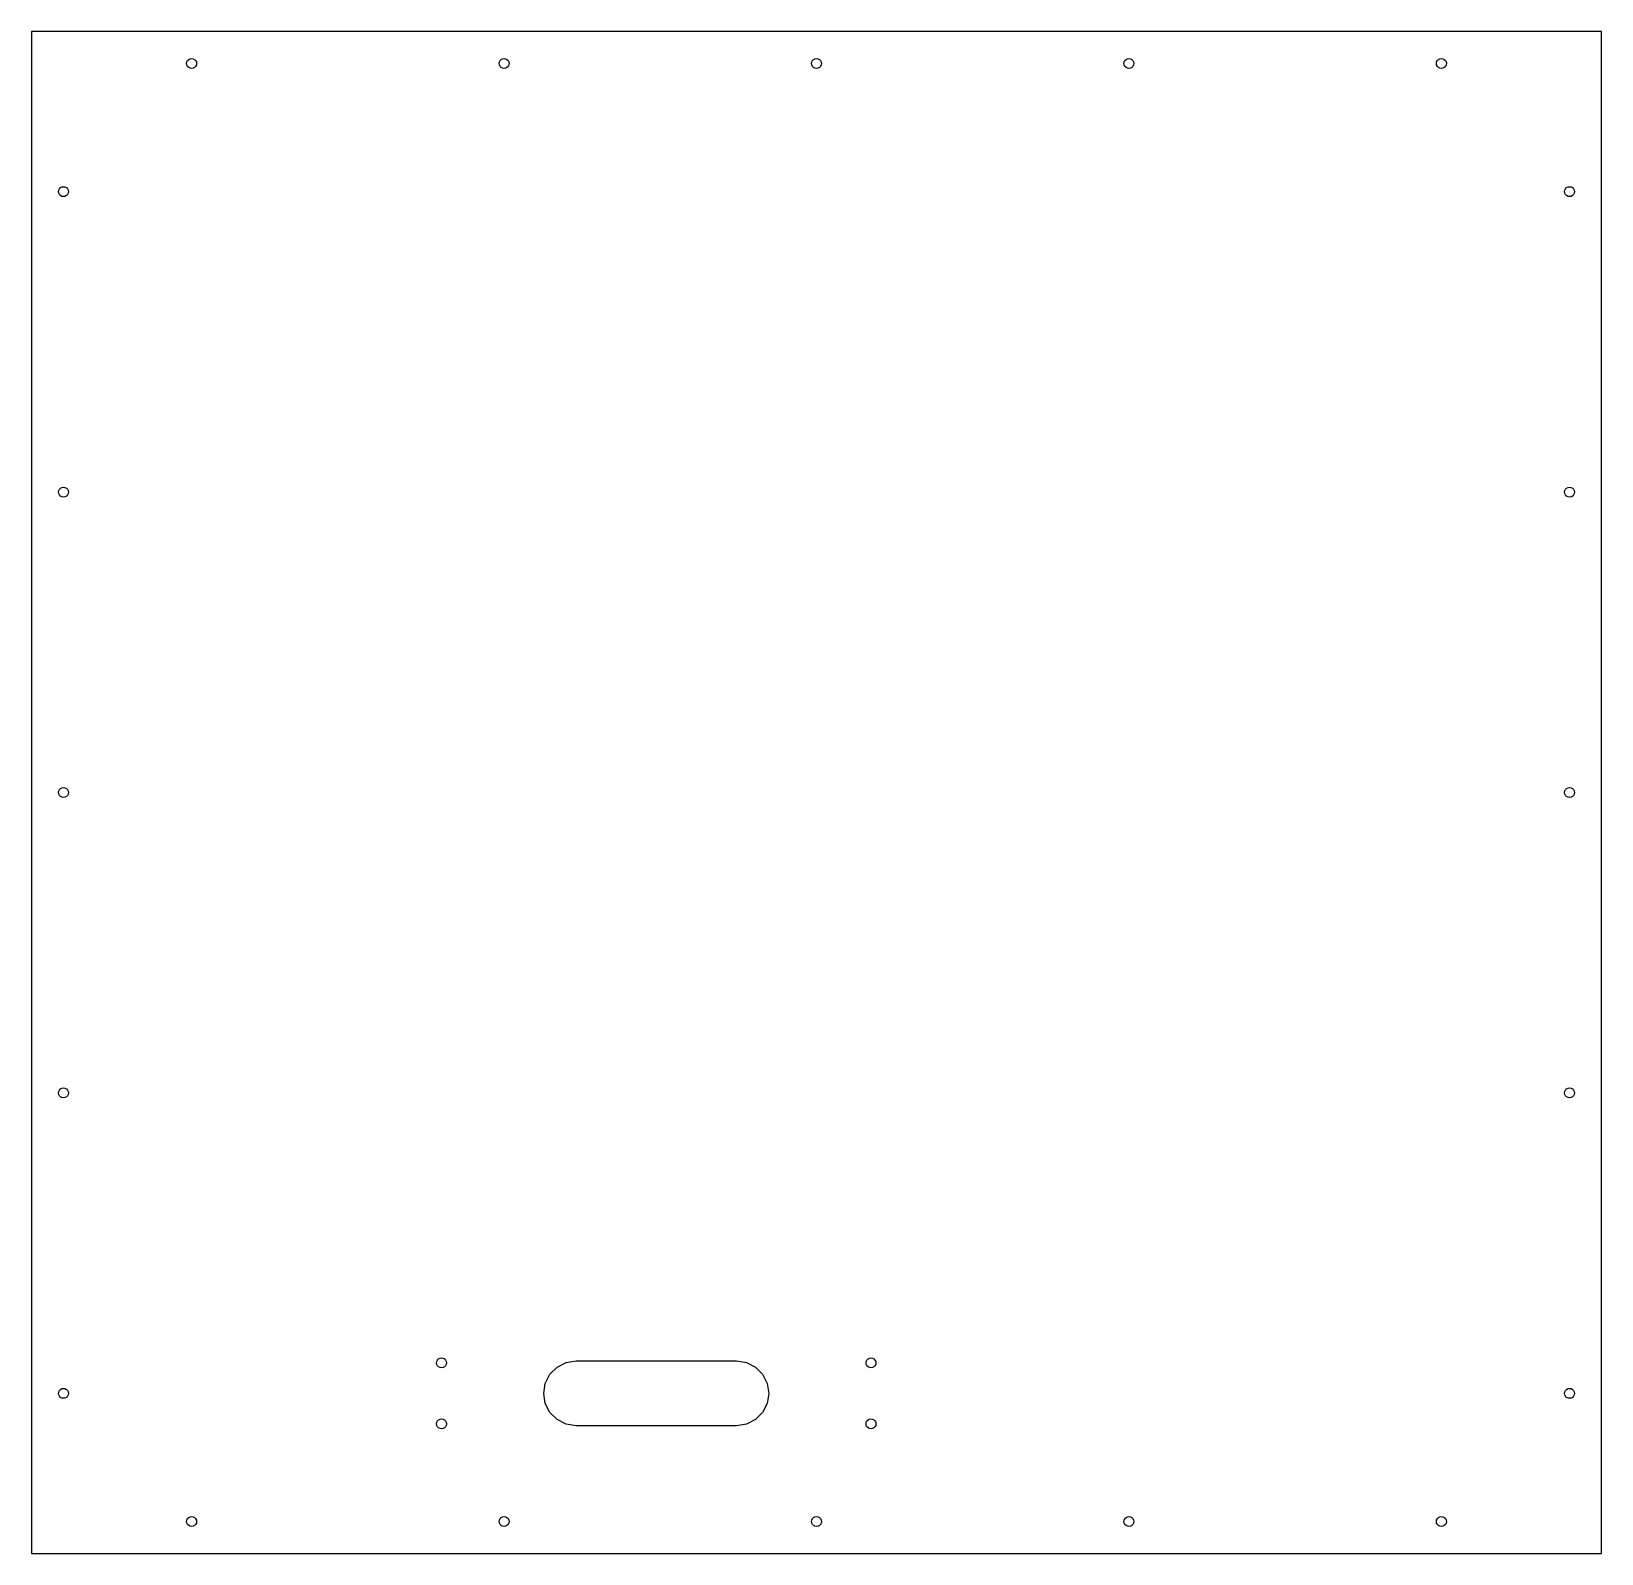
# Model space of a CAD drawing. Header units: metres. Extents: x 0 to 490, y 0 to 475.
import ezdxf

# ---------------------------------------------------------------- set-up
doc = ezdxf.new("R2010")
doc.units = ezdxf.units.M

msp = doc.modelspace()

# ---------------------------------------------------------------- linework, layer by layer
for p, q in [((490, 475), (0, 475)), ((0, 475), (0, 0)), ((490, 0), (490, 475)), ((48.5258, 465.479), (48.746, 465.911)), ((48.746, 465.911), (49.0889, 466.254)), ((49.0889, 466.254), (49.521, 466.474)), ((49.521, 466.474), (50, 466.55)), ((50, 466.55), (50.479, 466.474)), ((50.479, 466.474), (50.9111, 466.254)), ((50.9111, 466.254), (51.254, 465.911)), ((51.254, 465.911), (51.4741, 465.479)), ((146.026, 465.479), (146.246, 465.911)), ((146.246, 465.911), (146.589, 466.254)), ((146.589, 466.254), (147.021, 466.474)), ((147.021, 466.474), (147.5, 466.55)), ((147.5, 466.55), (147.979, 466.474)), ((147.979, 466.474), (148.411, 466.254)), ((148.411, 466.254), (148.754, 465.911)), ((148.754, 465.911), (148.974, 465.479)), ((243.526, 465.479), (243.746, 465.911)), ((243.746, 465.911), (244.089, 466.254)), ((244.089, 466.254), (244.521, 466.474)), ((244.521, 466.474), (245, 466.55)), ((245, 466.55), (245.479, 466.474)), ((245.479, 466.474), (245.911, 466.254)), ((245.911, 466.254), (246.254, 465.911)), ((246.254, 465.911), (246.474, 465.479)), ((341.026, 465.479), (341.246, 465.911)), ((341.246, 465.911), (341.589, 466.254)), ((341.589, 466.254), (342.021, 466.474)), ((342.021, 466.474), (342.5, 466.55)), ((342.5, 466.55), (342.979, 466.474)), ((342.979, 466.474), (343.411, 466.254)), ((343.411, 466.254), (343.754, 465.911)), ((343.754, 465.911), (343.974, 465.479)), ((438.526, 465.479), (438.746, 465.911)), ((438.746, 465.911), (439.089, 466.254)), ((439.089, 466.254), (439.521, 466.474)), ((439.521, 466.474), (440, 466.55)), ((440, 466.55), (440.479, 466.474)), ((440.479, 466.474), (440.911, 466.254)), ((440.911, 466.254), (441.254, 465.911)), ((441.254, 465.911), (441.474, 465.479)), ((48.45, 465), (48.5258, 465.479)), ((48.5258, 464.521), (48.45, 465)), ((48.746, 464.089), (48.5258, 464.521)), ((49.0889, 463.746), (48.746, 464.089)), ((49.521, 463.526), (49.0889, 463.746)), ((50, 463.45), (49.521, 463.526)), ((50.479, 463.526), (50, 463.45)), ((50.9111, 463.746), (50.479, 463.526)), ((51.254, 464.089), (50.9111, 463.746)), ((51.4741, 464.521), (51.254, 464.089)), ((51.4741, 465.479), (51.55, 465)), ((51.55, 465), (51.4741, 464.521)), ((145.95, 465), (146.026, 465.479)), ((146.026, 464.521), (145.95, 465)), ((146.246, 464.089), (146.026, 464.521)), ((146.589, 463.746), (146.246, 464.089)), ((147.021, 463.526), (146.589, 463.746)), ((147.5, 463.45), (147.021, 463.526)), ((147.979, 463.526), (147.5, 463.45)), ((148.411, 463.746), (147.979, 463.526)), ((148.754, 464.089), (148.411, 463.746)), ((148.974, 464.521), (148.754, 464.089)), ((148.974, 465.479), (149.05, 465)), ((149.05, 465), (148.974, 464.521)), ((243.45, 465), (243.526, 465.479)), ((243.526, 464.521), (243.45, 465)), ((243.746, 464.089), (243.526, 464.521)), ((244.089, 463.746), (243.746, 464.089)), ((244.521, 463.526), (244.089, 463.746)), ((245, 463.45), (244.521, 463.526)), ((245.479, 463.526), (245, 463.45)), ((245.911, 463.746), (245.479, 463.526)), ((246.254, 464.089), (245.911, 463.746)), ((246.474, 464.521), (246.254, 464.089)), ((246.474, 465.479), (246.55, 465)), ((246.55, 465), (246.474, 464.521)), ((340.95, 465), (341.026, 465.479)), ((341.026, 464.521), (340.95, 465)), ((341.246, 464.089), (341.026, 464.521)), ((341.589, 463.746), (341.246, 464.089)), ((342.021, 463.526), (341.589, 463.746)), ((342.5, 463.45), (342.021, 463.526)), ((342.979, 463.526), (342.5, 463.45)), ((343.411, 463.746), (342.979, 463.526)), ((343.754, 464.089), (343.411, 463.746)), ((343.974, 464.521), (343.754, 464.089)), ((343.974, 465.479), (344.05, 465)), ((344.05, 465), (343.974, 464.521)), ((438.45, 465), (438.526, 465.479)), ((438.526, 464.521), (438.45, 465)), ((438.746, 464.089), (438.526, 464.521)), ((439.089, 463.746), (438.746, 464.089)), ((439.521, 463.526), (439.089, 463.746)), ((440, 463.45), (439.521, 463.526)), ((440.479, 463.526), (440, 463.45)), ((440.911, 463.746), (440.479, 463.526)), ((441.254, 464.089), (440.911, 463.746)), ((441.474, 464.521), (441.254, 464.089)), ((441.474, 465.479), (441.55, 465)), ((441.55, 465), (441.474, 464.521)), ((9.08893, 426.254), (9.52101, 426.474)), ((9.52101, 426.474), (10, 426.55)), ((10, 426.55), (10.479, 426.474)), ((10.479, 426.474), (10.9111, 426.254)), ((479.089, 426.254), (479.521, 426.474)), ((479.521, 426.474), (480, 426.55)), ((480, 426.55), (480.479, 426.474)), ((480.479, 426.474), (480.911, 426.254)), ((8.45, 425), (8.52585, 425.479)), ((8.52585, 424.521), (8.45, 425)), ((8.52585, 425.479), (8.74602, 425.911)), ((8.74602, 424.089), (8.52585, 424.521)), ((8.74602, 425.911), (9.08893, 426.254)), ((9.08893, 423.746), (8.74602, 424.089)), ((9.52101, 423.526), (9.08893, 423.746)), ((10, 423.45), (9.52101, 423.526)), ((10.479, 423.526), (10, 423.45)), ((10.9111, 423.746), (10.479, 423.526)), ((10.9111, 426.254), (11.254, 425.911)), ((11.254, 424.089), (10.9111, 423.746)), ((11.254, 425.911), (11.4741, 425.479)), ((11.4741, 424.521), (11.254, 424.089)), ((11.4741, 425.479), (11.55, 425)), ((11.55, 425), (11.4741, 424.521)), ((478.45, 425), (478.526, 425.479)), ((478.526, 424.521), (478.45, 425)), ((478.526, 425.479), (478.746, 425.911)), ((478.746, 424.089), (478.526, 424.521)), ((478.746, 425.911), (479.089, 426.254)), ((479.089, 423.746), (478.746, 424.089)), ((479.521, 423.526), (479.089, 423.746)), ((480, 423.45), (479.521, 423.526)), ((480.479, 423.526), (480, 423.45)), ((480.911, 423.746), (480.479, 423.526)), ((480.911, 426.254), (481.254, 425.911)), ((481.254, 424.089), (480.911, 423.746)), ((481.254, 425.911), (481.474, 425.479)), ((481.474, 424.521), (481.254, 424.089)), ((481.474, 425.479), (481.55, 425)), ((481.55, 425), (481.474, 424.521)), ((8.45, 331.25), (8.52585, 331.729)), ((8.52585, 330.771), (8.45, 331.25)), ((8.52585, 331.729), (8.74602, 332.161)), ((8.74602, 330.339), (8.52585, 330.771)), ((8.74602, 332.161), (9.08893, 332.504)), ((9.08893, 329.996), (8.74602, 330.339)), ((9.08893, 332.504), (9.52101, 332.724)), ((9.52101, 329.776), (9.08893, 329.996)), ((9.52101, 332.724), (10, 332.8)), ((10, 329.7), (9.52101, 329.776)), ((10, 332.8), (10.479, 332.724)), ((10.479, 329.776), (10, 329.7)), ((10.479, 332.724), (10.9111, 332.504)), ((10.9111, 329.996), (10.479, 329.776)), ((10.9111, 332.504), (11.254, 332.161)), ((11.254, 330.339), (10.9111, 329.996)), ((11.254, 332.161), (11.4741, 331.729)), ((11.4741, 330.771), (11.254, 330.339)), ((11.4741, 331.729), (11.55, 331.25)), ((11.55, 331.25), (11.4741, 330.771)), ((478.45, 331.25), (478.526, 331.729)), ((478.526, 330.771), (478.45, 331.25)), ((478.526, 331.729), (478.746, 332.161)), ((478.746, 330.339), (478.526, 330.771)), ((478.746, 332.161), (479.089, 332.504)), ((479.089, 329.996), (478.746, 330.339)), ((479.089, 332.504), (479.521, 332.724)), ((479.521, 329.776), (479.089, 329.996)), ((479.521, 332.724), (480, 332.8)), ((480, 329.7), (479.521, 329.776)), ((480, 332.8), (480.479, 332.724)), ((480.479, 329.776), (480, 329.7)), ((480.479, 332.724), (480.911, 332.504)), ((480.911, 329.996), (480.479, 329.776)), ((480.911, 332.504), (481.254, 332.161)), ((481.254, 330.339), (480.911, 329.996)), ((481.254, 332.161), (481.474, 331.729)), ((481.474, 330.771), (481.254, 330.339)), ((481.474, 331.729), (481.55, 331.25)), ((481.55, 331.25), (481.474, 330.771)), ((8.45, 237.5), (8.52585, 237.979)), ((8.52585, 237.021), (8.45, 237.5)), ((8.52585, 237.979), (8.74602, 238.411)), ((8.74602, 236.589), (8.52585, 237.021)), ((8.74602, 238.411), (9.08893, 238.754)), ((9.08893, 236.246), (8.74602, 236.589)), ((9.08893, 238.754), (9.52101, 238.974)), ((9.52101, 236.026), (9.08893, 236.246)), ((9.52101, 238.974), (10, 239.05)), ((10, 235.95), (9.52101, 236.026)), ((10, 239.05), (10.479, 238.974)), ((10.479, 236.026), (10, 235.95)), ((10.479, 238.974), (10.9111, 238.754)), ((10.9111, 236.246), (10.479, 236.026)), ((10.9111, 238.754), (11.254, 238.411)), ((11.254, 236.589), (10.9111, 236.246)), ((11.254, 238.411), (11.4741, 237.979)), ((11.4741, 237.021), (11.254, 236.589)), ((11.4741, 237.979), (11.55, 237.5)), ((11.55, 237.5), (11.4741, 237.021)), ((478.45, 237.5), (478.526, 237.979)), ((478.526, 237.021), (478.45, 237.5)), ((478.526, 237.979), (478.746, 238.411)), ((478.746, 236.589), (478.526, 237.021)), ((478.746, 238.411), (479.089, 238.754)), ((479.089, 236.246), (478.746, 236.589)), ((479.089, 238.754), (479.521, 238.974)), ((479.521, 236.026), (479.089, 236.246)), ((479.521, 238.974), (480, 239.05)), ((480, 235.95), (479.521, 236.026)), ((480, 239.05), (480.479, 238.974)), ((480.479, 236.026), (480, 235.95)), ((480.479, 238.974), (480.911, 238.754)), ((480.911, 236.246), (480.479, 236.026)), ((480.911, 238.754), (481.254, 238.411)), ((481.254, 236.589), (480.911, 236.246)), ((481.254, 238.411), (481.474, 237.979)), ((481.474, 237.021), (481.254, 236.589)), ((481.474, 237.979), (481.55, 237.5)), ((481.55, 237.5), (481.474, 237.021)), ((8.45, 143.75), (8.52585, 144.229)), ((8.52585, 143.271), (8.45, 143.75)), ((8.52585, 144.229), (8.74602, 144.661)), ((8.74602, 142.839), (8.52585, 143.271)), ((8.74602, 144.661), (9.08893, 145.004)), ((9.08893, 142.496), (8.74602, 142.839)), ((9.08893, 145.004), (9.52101, 145.224)), ((9.52101, 142.276), (9.08893, 142.496)), ((9.52101, 145.224), (10, 145.3)), ((10, 142.2), (9.52101, 142.276)), ((10, 145.3), (10.479, 145.224)), ((10.479, 142.276), (10, 142.2)), ((10.479, 145.224), (10.9111, 145.004)), ((10.9111, 142.496), (10.479, 142.276)), ((10.9111, 145.004), (11.254, 144.661)), ((11.254, 142.839), (10.9111, 142.496)), ((11.254, 144.661), (11.4741, 144.229)), ((11.4741, 143.271), (11.254, 142.839)), ((11.4741, 144.229), (11.55, 143.75)), ((11.55, 143.75), (11.4741, 143.271)), ((478.45, 143.75), (478.526, 144.229)), ((478.526, 143.271), (478.45, 143.75)), ((478.526, 144.229), (478.746, 144.661)), ((478.746, 142.839), (478.526, 143.271)), ((478.746, 144.661), (479.089, 145.004)), ((479.089, 142.496), (478.746, 142.839)), ((479.089, 145.004), (479.521, 145.224)), ((479.521, 142.276), (479.089, 142.496)), ((479.521, 145.224), (480, 145.3)), ((480, 142.2), (479.521, 142.276)), ((480, 145.3), (480.479, 145.224)), ((480.479, 142.276), (480, 142.2)), ((480.479, 145.224), (480.911, 145.004)), ((480.911, 142.496), (480.479, 142.276)), ((480.911, 145.004), (481.254, 144.661)), ((481.254, 142.839), (480.911, 142.496)), ((481.254, 144.661), (481.474, 144.229)), ((481.474, 143.271), (481.254, 142.839)), ((481.474, 144.229), (481.55, 143.75)), ((481.55, 143.75), (481.474, 143.271)), ((126.45, 59.5), (126.526, 59.979)), ((126.526, 59.021), (126.45, 59.5)), ((126.526, 59.979), (126.746, 60.4111)), ((126.746, 58.5889), (126.526, 59.021)), ((126.746, 60.4111), (127.089, 60.754)), ((127.089, 60.754), (127.521, 60.9741)), ((127.521, 60.9741), (128, 61.05)), ((128, 61.05), (128.479, 60.9741)), ((128.479, 60.9741), (128.911, 60.754)), ((128.911, 60.754), (129.254, 60.4111)), ((129.254, 60.4111), (129.474, 59.979)), ((129.474, 59.021), (129.254, 58.5889)), ((129.474, 59.979), (129.55, 59.5)), ((129.55, 59.5), (129.474, 59.021)), ((164.049, 58.1913), (166.871, 59.6294)), ((166.871, 59.6294), (170, 60.125)), ((170, 60.125), (220, 60.125)), ((220, 60.125), (223.129, 59.6294)), ((223.129, 59.6294), (225.951, 58.1913)), ((260.45, 59.5), (260.526, 59.979)), ((260.526, 59.021), (260.45, 59.5)), ((260.526, 59.979), (260.746, 60.4111)), ((260.746, 58.5889), (260.526, 59.021)), ((260.746, 60.4111), (261.089, 60.754)), ((261.089, 60.754), (261.521, 60.9741)), ((261.521, 60.9741), (262, 61.05)), ((262, 61.05), (262.479, 60.9741)), ((262.479, 60.9741), (262.911, 60.754)), ((262.911, 60.754), (263.254, 60.4111)), ((263.254, 60.4111), (263.474, 59.979)), ((263.474, 59.021), (263.254, 58.5889)), ((263.474, 59.979), (263.55, 59.5)), ((263.55, 59.5), (263.474, 59.021)), ((127.089, 58.246), (126.746, 58.5889)), ((127.521, 58.0258), (127.089, 58.246)), ((128, 57.95), (127.521, 58.0258)), ((128.479, 58.0258), (128, 57.95)), ((128.911, 58.246), (128.479, 58.0258)), ((129.254, 58.5889), (128.911, 58.246)), ((160.371, 53.1288), (161.809, 55.9513)), ((161.809, 55.9513), (164.049, 58.1913)), ((225.951, 58.1913), (228.191, 55.9513)), ((228.191, 55.9513), (229.629, 53.1288)), ((261.089, 58.246), (260.746, 58.5889)), ((261.521, 58.0258), (261.089, 58.246)), ((262, 57.95), (261.521, 58.0258)), ((262.479, 58.0258), (262, 57.95)), ((262.911, 58.246), (262.479, 58.0258)), ((263.254, 58.5889), (262.911, 58.246)), ((8.45, 50), (8.52585, 50.479)), ((8.52585, 49.521), (8.45, 50)), ((8.52585, 50.479), (8.74602, 50.9111)), ((8.74602, 49.0889), (8.52585, 49.521)), ((8.74602, 50.9111), (9.08893, 51.254)), ((9.08893, 48.746), (8.74602, 49.0889)), ((9.08893, 51.254), (9.52101, 51.4741)), ((9.52101, 51.4741), (10, 51.55)), ((10, 51.55), (10.479, 51.4741)), ((10.479, 51.4741), (10.9111, 51.254)), ((10.9111, 51.254), (11.254, 50.9111)), ((11.254, 49.0889), (10.9111, 48.746)), ((11.254, 50.9111), (11.4741, 50.479)), ((11.4741, 49.521), (11.254, 49.0889)), ((11.4741, 50.479), (11.55, 50)), ((11.55, 50), (11.4741, 49.521)), ((159.875, 50), (160.371, 53.1288)), ((160.371, 46.8712), (159.875, 50)), ((229.629, 53.1288), (230.125, 50)), ((230.125, 50), (229.629, 46.8712)), ((478.45, 50), (478.526, 50.479)), ((478.526, 49.521), (478.45, 50)), ((478.526, 50.479), (478.746, 50.9111)), ((478.746, 49.0889), (478.526, 49.521)), ((478.746, 50.9111), (479.089, 51.254)), ((479.089, 48.746), (478.746, 49.0889)), ((479.089, 51.254), (479.521, 51.4741)), ((479.521, 51.4741), (480, 51.55)), ((480, 51.55), (480.479, 51.4741)), ((480.479, 51.4741), (480.911, 51.254)), ((480.911, 51.254), (481.254, 50.9111)), ((481.254, 49.0889), (480.911, 48.746)), ((481.254, 50.9111), (481.474, 50.479)), ((481.474, 49.521), (481.254, 49.0889)), ((481.474, 50.479), (481.55, 50)), ((481.55, 50), (481.474, 49.521)), ((9.52101, 48.5258), (9.08893, 48.746)), ((10, 48.45), (9.52101, 48.5258)), ((10.479, 48.5258), (10, 48.45)), ((10.9111, 48.746), (10.479, 48.5258)), ((161.809, 44.0487), (160.371, 46.8712)), ((229.629, 46.8712), (228.191, 44.0487)), ((479.521, 48.5258), (479.089, 48.746)), ((480, 48.45), (479.521, 48.5258)), ((480.479, 48.5258), (480, 48.45)), ((480.911, 48.746), (480.479, 48.5258)), ((126.45, 40.5), (126.526, 40.979)), ((126.526, 40.021), (126.45, 40.5)), ((126.526, 40.979), (126.746, 41.4111)), ((126.746, 39.5889), (126.526, 40.021)), ((126.746, 41.4111), (127.089, 41.754)), ((127.089, 39.246), (126.746, 39.5889)), ((127.089, 41.754), (127.521, 41.9742)), ((127.521, 39.0259), (127.089, 39.246)), ((127.521, 41.9742), (128, 42.05)), ((128, 42.05), (128.479, 41.9742)), ((128.479, 41.9742), (128.911, 41.754)), ((128.911, 39.246), (128.479, 39.0259)), ((128.911, 41.754), (129.254, 41.4111)), ((129.254, 39.5889), (128.911, 39.246)), ((129.254, 41.4111), (129.474, 40.979)), ((129.474, 40.021), (129.254, 39.5889)), ((129.474, 40.979), (129.55, 40.5)), ((129.55, 40.5), (129.474, 40.021)), ((164.049, 41.8087), (161.809, 44.0487)), ((166.871, 40.3705), (164.049, 41.8087)), ((170, 39.875), (166.871, 40.3705)), ((220, 39.875), (170, 39.875)), ((223.129, 40.3705), (220, 39.875)), ((225.951, 41.8087), (223.129, 40.3705)), ((228.191, 44.0487), (225.951, 41.8087)), ((260.45, 40.5), (260.526, 40.979)), ((260.526, 40.021), (260.45, 40.5)), ((260.526, 40.979), (260.746, 41.4111)), ((260.746, 39.5889), (260.526, 40.021)), ((260.746, 41.4111), (261.089, 41.754)), ((261.089, 39.246), (260.746, 39.5889)), ((261.089, 41.754), (261.521, 41.9742)), ((261.521, 39.0259), (261.089, 39.246)), ((261.521, 41.9742), (262, 42.05)), ((262, 42.05), (262.479, 41.9742)), ((262.479, 41.9742), (262.911, 41.754)), ((262.911, 39.246), (262.479, 39.0259)), ((262.911, 41.754), (263.254, 41.4111)), ((263.254, 39.5889), (262.911, 39.246)), ((263.254, 41.4111), (263.474, 40.979)), ((263.474, 40.021), (263.254, 39.5889)), ((263.474, 40.979), (263.55, 40.5)), ((263.55, 40.5), (263.474, 40.021)), ((128, 38.95), (127.521, 39.0259)), ((128.479, 39.0259), (128, 38.95)), ((262, 38.95), (261.521, 39.0259)), ((262.479, 39.0259), (262, 38.95)), ((48.45, 10), (48.5258, 10.479)), ((48.5258, 9.52101), (48.45, 10)), ((48.5258, 10.479), (48.746, 10.9111)), ((48.746, 10.9111), (49.0889, 11.254)), ((49.0889, 11.254), (49.521, 11.4741)), ((49.521, 11.4741), (50, 11.55)), ((50, 11.55), (50.479, 11.4741)), ((50.479, 11.4741), (50.9111, 11.254)), ((50.9111, 11.254), (51.254, 10.9111)), ((51.254, 10.9111), (51.4741, 10.479)), ((51.4741, 10.479), (51.55, 10)), ((51.55, 10), (51.4741, 9.52101)), ((145.95, 10), (146.026, 10.479)), ((146.026, 9.52101), (145.95, 10)), ((146.026, 10.479), (146.246, 10.9111)), ((146.246, 10.9111), (146.589, 11.254)), ((146.589, 11.254), (147.021, 11.4741)), ((147.021, 11.4741), (147.5, 11.55)), ((147.5, 11.55), (147.979, 11.4741)), ((147.979, 11.4741), (148.411, 11.254)), ((148.411, 11.254), (148.754, 10.9111)), ((148.754, 10.9111), (148.974, 10.479)), ((148.974, 10.479), (149.05, 10)), ((149.05, 10), (148.974, 9.52101)), ((243.45, 10), (243.526, 10.479)), ((243.526, 9.52101), (243.45, 10)), ((243.526, 10.479), (243.746, 10.9111)), ((243.746, 10.9111), (244.089, 11.254)), ((244.089, 11.254), (244.521, 11.4741)), ((244.521, 11.4741), (245, 11.55)), ((245, 11.55), (245.479, 11.4741)), ((245.479, 11.4741), (245.911, 11.254)), ((245.911, 11.254), (246.254, 10.9111)), ((246.254, 10.9111), (246.474, 10.479)), ((246.474, 10.479), (246.55, 10)), ((246.55, 10), (246.474, 9.52101)), ((340.95, 10), (341.026, 10.479)), ((341.026, 9.52101), (340.95, 10)), ((341.026, 10.479), (341.246, 10.9111)), ((341.246, 10.9111), (341.589, 11.254)), ((341.589, 11.254), (342.021, 11.4741)), ((342.021, 11.4741), (342.5, 11.55)), ((342.5, 11.55), (342.979, 11.4741)), ((342.979, 11.4741), (343.411, 11.254)), ((343.411, 11.254), (343.754, 10.9111)), ((343.754, 10.9111), (343.974, 10.479)), ((343.974, 10.479), (344.05, 10)), ((344.05, 10), (343.974, 9.52101)), ((438.45, 10), (438.526, 10.479)), ((438.526, 9.52101), (438.45, 10)), ((438.526, 10.479), (438.746, 10.9111)), ((438.746, 10.9111), (439.089, 11.254)), ((439.089, 11.254), (439.521, 11.4741)), ((439.521, 11.4741), (440, 11.55)), ((440, 11.55), (440.479, 11.4741)), ((440.479, 11.4741), (440.911, 11.254)), ((440.911, 11.254), (441.254, 10.9111)), ((441.254, 10.9111), (441.474, 10.479)), ((441.474, 10.479), (441.55, 10)), ((441.55, 10), (441.474, 9.52101)), ((48.746, 9.08893), (48.5258, 9.52101)), ((49.0889, 8.74602), (48.746, 9.08893)), ((49.521, 8.52585), (49.0889, 8.74602)), ((50, 8.45), (49.521, 8.52585)), ((50.479, 8.52585), (50, 8.45)), ((50.9111, 8.74602), (50.479, 8.52585)), ((51.254, 9.08893), (50.9111, 8.74602)), ((51.4741, 9.52101), (51.254, 9.08893)), ((146.246, 9.08893), (146.026, 9.52101)), ((146.589, 8.74602), (146.246, 9.08893)), ((147.021, 8.52585), (146.589, 8.74602)), ((147.5, 8.45), (147.021, 8.52585)), ((147.979, 8.52585), (147.5, 8.45)), ((148.411, 8.74602), (147.979, 8.52585)), ((148.754, 9.08893), (148.411, 8.74602)), ((148.974, 9.52101), (148.754, 9.08893)), ((243.746, 9.08893), (243.526, 9.52101)), ((244.089, 8.74602), (243.746, 9.08893)), ((244.521, 8.52585), (244.089, 8.74602)), ((245, 8.45), (244.521, 8.52585)), ((245.479, 8.52585), (245, 8.45)), ((245.911, 8.74602), (245.479, 8.52585)), ((246.254, 9.08893), (245.911, 8.74602)), ((246.474, 9.52101), (246.254, 9.08893)), ((341.246, 9.08893), (341.026, 9.52101)), ((341.589, 8.74602), (341.246, 9.08893)), ((342.021, 8.52585), (341.589, 8.74602)), ((342.5, 8.45), (342.021, 8.52585)), ((342.979, 8.52585), (342.5, 8.45)), ((343.411, 8.74602), (342.979, 8.52585)), ((343.754, 9.08893), (343.411, 8.74602)), ((343.974, 9.52101), (343.754, 9.08893)), ((438.746, 9.08893), (438.526, 9.52101)), ((439.089, 8.74602), (438.746, 9.08893)), ((439.521, 8.52585), (439.089, 8.74602)), ((440, 8.45), (439.521, 8.52585)), ((440.479, 8.52585), (440, 8.45)), ((440.911, 8.74602), (440.479, 8.52585)), ((441.254, 9.08893), (440.911, 8.74602)), ((441.474, 9.52101), (441.254, 9.08893)), ((0, 0), (490, 0))]:
    msp.add_line(p, q)

doc.saveas('drawing.dxf')
